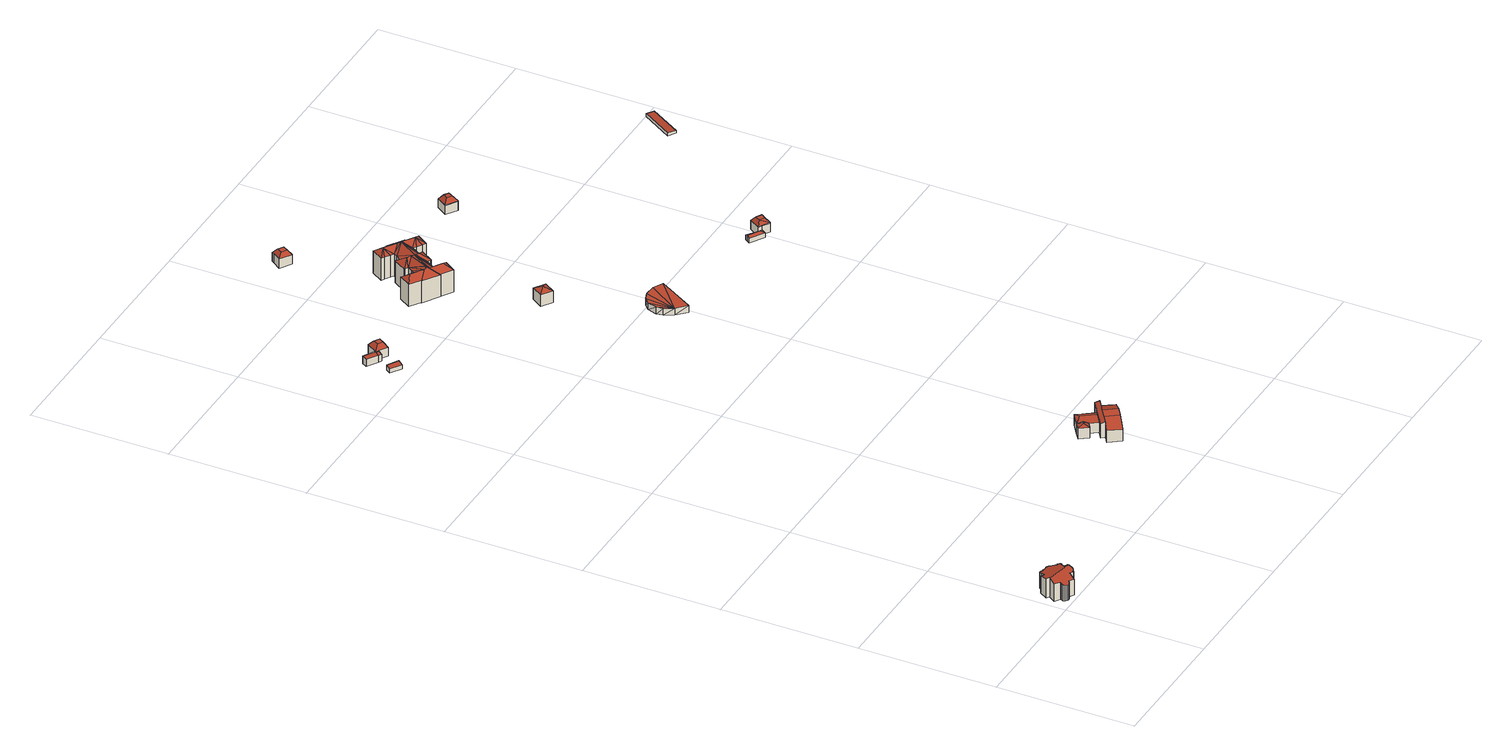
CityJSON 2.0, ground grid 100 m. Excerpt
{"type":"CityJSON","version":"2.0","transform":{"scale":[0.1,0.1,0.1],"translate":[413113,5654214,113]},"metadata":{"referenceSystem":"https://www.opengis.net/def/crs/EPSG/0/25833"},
"CityObjects":{
"building1":{"type":"Building","attributes":{"Dachtyp_tdc":"tdcFreeFormRoof","Gemeindeschluessel":14612000,"Dachneigung":15.2,"QualitaetDacherkennung":17,"Geometrietyp2DReferenz":"3000","measuredHeight":15.21,"function":"31001_9998","roofType":"5000"},"geometry":[{"type":"Solid","lod":"2","boundaries":[[[[0,1,2,3]],[[1,4,5,2]],[[4,6,7,5]],[[6,8,9,7]],[[8,10,11,9]],[[10,12,13,11]],[[12,14,15,13]],[[14,16,17,15]],[[16,18,19,17]],[[18,20,21,19]],[[20,22,23,21]],[[22,24,25,23]],[[24,26,27,25]],[[26,28,29,27]],[[28,30,31,29]],[[30,32,33,31]],[[32,34,35,33]],[[34,36,37,35]],[[36,38,39,37]],[[38,40,41,39]],[[40,42,43,41]],[[42,44,45,43]],[[44,46,47,45]],[[46,48,49,47]],[[48,50,51,49]],[[50,52,53,51]],[[52,54,55,53]],[[54,56,57,55]],[[56,58,59,57]],[[58,60,61,59]],[[60,62,63,61]],[[62,64,65,63]],[[64,66,67,65]],[[66,68,69,67]],[[68,70,71,69]],[[70,72,73,71]],[[72,74,75,73]],[[74,76,77,75]],[[76,78,79,77]],[[78,80,81,79]],[[80,82,83,81]],[[82,84,85,83]],[[84,86,87,85]],[[86,88,89,87]],[[88,90,91,89]],[[90,92,93,91]],[[92,94,95,93]],[[94,96,97,95]],[[96,98,99,97]],[[98,100,101,99]],[[100,0,3,101]],[[0,100,98,96,94,92,90,102,103,44,42,40,38,36,34,32,30,28,26,24,22,20,18,16,14,12,10,8,6,4,1]],[[78,76,74,72,70,68,66,64,62,60,58,56,54,52,50,48,46,103,102,88,86,84,82,80]],[[46,44,103]],[[90,88,102]],[[3,2,5,7,9,11,13,15,17,19,21,23,25,27,29,31,33,35,37,39,41,43,45,47,49,51,53,55,57,59,61,63,65,67,69,71,73,75,77,79,81,83,85,87,89,91,93,95,97,99,101]]]],"semantics":{"surfaces":[{"type":"WallSurface"},{"type":"RoofSurface"},{"type":"GroundSurface"}],"values":[[0,0,0,0,0,0,0,0,0,0,0,0,0,0,0,0,0,0,0,0,0,0,0,0,0,0,0,0,0,0,0,0,0,0,0,0,0,0,0,0,0,0,0,0,0,0,0,0,0,0,0,1,1,0,0,2]]}}]},
"building2":{"type":"Building","attributes":{"Dachtyp_tdc":"tdcPolyFlatRoof","Gemeindeschluessel":14612000,"Dachneigung":10.08,"QualitaetDacherkennung":72,"Geometrietyp2DReferenz":"3000","measuredHeight":4,"function":"31001_9998","roofType":"2100"},"geometry":[{"type":"Solid","lod":"2","boundaries":[[[[104,105,106,107]],[[105,108,109,106]],[[108,110,111,109]],[[110,104,107,111]],[[110,108,105,104]],[[107,106,109,111]]]],"semantics":{"surfaces":[{"type":"WallSurface"},{"type":"RoofSurface"},{"type":"GroundSurface"}],"values":[[0,0,0,0,1,2]]}}]},
"building3":{"type":"Building","attributes":{"name":"Carolaschlösschen","Gemeindeschluessel":14612000,"Geometrietyp2DReferenz":"3000","function":"31001_2081","roofType":"9999"},"children":["building3-1","building3-2","building3-3","building3-4"]},
"building3-1":{"type":"BuildingPart","attributes":{"Dachtyp_tdc":"tdcHipAndGableRoof","Dachneigung":15.47,"QualitaetDacherkennung":73,"Geometrietyp2DReferenz":"3000","measuredHeight":9.33,"roofType":"5000"},"parents":["building3"],"geometry":[{"type":"MultiSurface","lod":"2","boundaries":[[[112,113,114,115,116]],[[113,117,118,114]],[[117,119,120,121,118]],[[117,113,122]],[[112,119,123]],[[119,117,122,123]],[[115,114,118,121]],[[113,112,123,122]]],"semantics":{"surfaces":[{"type":"WallSurface"},{"type":"RoofSurface"},{"type":"GroundSurface"}],"values":[0,0,0,1,0,1,2,1]}}]},
"building3-2":{"type":"BuildingPart","attributes":{"Dachtyp_tdc":"tdcCutGableRoof","Dachneigung":19.61,"QualitaetDacherkennung":33,"Geometrietyp2DReferenz":"3000","measuredHeight":12.92,"roofType":"9999"},"parents":["building3"],"geometry":[{"type":"MultiSurface","lod":"2","boundaries":[[[124,125,126,127]],[[125,128,129,126]],[[128,130,131,129]],[[130,132,133,131]],[[132,134,135,133]],[[134,136,137,135]],[[138,139,140,141]],[[139,142,143,140]],[[142,144,145,143]],[[144,124,127,145]],[[144,142,139,138,146,147]],[[148,149,136,134,132,130,128,125,124]],[[147,148,124,144]],[[141,140,143,145,127,126,129,131,133,135,137,150,151]]],"semantics":{"surfaces":[{"type":"WallSurface"},{"type":"RoofSurface"},{"type":"GroundSurface"}],"values":[0,0,0,0,0,0,0,0,0,0,1,1,1,2]}}]},
"building3-3":{"type":"BuildingPart","attributes":{"Dachtyp_tdc":"tdcPolyFlatRoof","Dachneigung":19.36,"QualitaetDacherkennung":46,"Geometrietyp2DReferenz":"3000","measuredHeight":11.86,"roofType":"2100"},"parents":["building3"],"geometry":[{"type":"MultiSurface","lod":"2","boundaries":[[[152,153,154,137,136]],[[153,155,156,157,154]],[[158,159,160,161,162,163]],[[159,164,165,160]],[[164,166,167,165]],[[166,168,141,167]],[[168,138,141]],[[166,164,159,158,155,153,152,149,169,170,146,168]],[[151,150,137,154,157,161,160,165,167,141]]],"semantics":{"surfaces":[{"type":"WallSurface"},{"type":"RoofSurface"},{"type":"GroundSurface"}],"values":[0,0,0,0,0,0,0,1,2]}}]},
"building3-4":{"type":"BuildingPart","attributes":{"Dachtyp_tdc":"tdcHipAndGableRoof","Dachneigung":10.33,"QualitaetDacherkennung":17,"Geometrietyp2DReferenz":"3000","measuredHeight":9.04,"roofType":"5000"},"parents":["building3"],"geometry":[{"type":"MultiSurface","lod":"2","boundaries":[[[120,171,172,121]],[[171,173,174,172]],[[173,175,176,174]],[[175,162,161,176]],[[156,116,115,157]],[[177,120,178]],[[120,116,156,179,178]],[[163,180,181,177,178,179]],[[171,177,181,173]],[[173,181,180,175]],[[175,180,163,162]],[[120,177,171]],[[115,121,172,174,176,161,157]]],"semantics":{"surfaces":[{"type":"WallSurface"},{"type":"RoofSurface"},{"type":"GroundSurface"}],"values":[0,0,0,0,0,1,1,1,0,0,0,0,2]}}]},
"building4":{"type":"Building","attributes":{"Gemeindeschluessel":14612000,"Geometrietyp2DReferenz":"3000","function":"31001_9998","roofType":"9999"},"children":["building4-1","building4-2","building4-3"]},
"building4-1":{"type":"BuildingPart","attributes":{"Dachtyp_tdc":"tdcPolyFlatRoof","Dachneigung":9.6,"QualitaetDacherkennung":55,"Geometrietyp2DReferenz":"3000","measuredHeight":5.93,"roofType":"2100"},"parents":["building4"],"geometry":[{"type":"MultiSurface","lod":"2","boundaries":[[[182,183,184,185]],[[183,186,187,184]],[[188,182,185,189]],[[188,190,186,183,182]],[[185,184,187,191,189]]],"semantics":{"surfaces":[{"type":"WallSurface"},{"type":"RoofSurface"},{"type":"GroundSurface"}],"values":[0,0,0,1,2]}}]},
"building4-2":{"type":"BuildingPart","attributes":{"Dachtyp_tdc":"tdcPolyFlatRoof","Dachneigung":9.51,"QualitaetDacherkennung":40,"Geometrietyp2DReferenz":"3000","measuredHeight":5.79,"roofType":"2100"},"parents":["building4"],"geometry":[{"type":"MultiSurface","lod":"2","boundaries":[[[192,193,194,195]],[[193,188,189,194]],[[193,192,196,188]],[[189,191,195,194]]],"semantics":{"surfaces":[{"type":"WallSurface"},{"type":"RoofSurface"},{"type":"GroundSurface"}],"values":[0,0,1,2]}}]},
"building4-3":{"type":"BuildingPart","attributes":{"Dachtyp_tdc":"tdcCutTentRoof","Dachneigung":51.4,"QualitaetDacherkennung":58,"Geometrietyp2DReferenz":"3000","measuredHeight":10.12,"roofType":"9999"},"parents":["building4"],"geometry":[{"type":"MultiSurface","lod":"2","boundaries":[[[197,198,199,200]],[[198,201,192,195,199]],[[202,203,204,187,186]],[[203,197,200,204]],[[205,206,207,208]],[[198,205,208,209]],[[210,201,198,209,211]],[[206,212,210,211,207]],[[211,209,208,207]],[[210,212,202]],[[202,212,206,203]],[[203,206,205,197]],[[197,205,198]],[[200,199,195,191,187,204]]],"semantics":{"surfaces":[{"type":"WallSurface"},{"type":"RoofSurface"},{"type":"GroundSurface"}],"values":[0,0,0,0,1,1,1,1,1,0,0,0,0,2]}}]},
"building5":{"type":"Building","attributes":{"Dachtyp_tdc":"tdcTentRoof","Gemeindeschluessel":14612000,"Dachneigung":25.18,"QualitaetDacherkennung":36,"Geometrietyp2DReferenz":"3000","measuredHeight":11.09,"function":"31001_9998","roofType":"3500"},"geometry":[{"type":"Solid","lod":"2","boundaries":[[[[213,214,215,216]],[[214,217,218,215]],[[217,219,220,218]],[[219,213,216,220]],[[214,213,221]],[[217,214,221]],[[219,217,221]],[[213,219,221]],[[216,215,218,220]]]],"semantics":{"surfaces":[{"type":"WallSurface"},{"type":"RoofSurface"},{"type":"GroundSurface"}],"values":[[0,0,0,0,1,1,1,1,2]]}}]},
"building6":{"type":"Building","attributes":{"name":"Palais","Dachtyp_tdc":"tdcFreeFormRoof","Gemeindeschluessel":14612000,"Dachneigung":36.22,"QualitaetDacherkennung":36,"Geometrietyp2DReferenz":"3000","measuredHeight":22.2,"function":"31001_3031","roofType":"5000"},"geometry":[{"type":"Solid","lod":"2","boundaries":[[[[222,223,224]],[[222,225,223]],[[225,222,226]],[[226,227,225]],[[226,228,227]],[[229,228,226]],[[228,229,230]],[[228,230,231]],[[228,232,227]],[[228,233,232]],[[233,228,231]],[[234,235,236,237,238,239,240,241,242,243,244,245,246,247,248,249,250,251,252,253,254,255,256,257,258,259,260,261,262,263,264,265,266,267,268,269,270,271,272,273,274,275,276,277]],[[233,231,235,234]],[[231,230,236,235]],[[230,229,237,236]],[[229,226,238,237]],[[226,222,239,238]],[[222,224,240,239]],[[224,278,241,240]],[[278,279,242,241]],[[279,280,243,242]],[[280,281,244,243]],[[281,282,245,244]],[[283,284,249,248]],[[282,285,246,245]],[[285,286,247,246]],[[286,283,248,247]],[[284,287,250,249]],[[287,288,251,250]],[[288,289,252,251]],[[289,290,253,252]],[[290,291,254,253]],[[291,292,255,254]],[[292,293,256,255]],[[293,294,257,256]],[[294,295,258,257]],[[295,296,259,258]],[[296,297,260,259]],[[297,298,261,260]],[[298,299,262,261]],[[299,300,263,262]],[[300,301,264,263]],[[301,302,265,264]],[[302,303,266,265]],[[303,304,267,266]],[[304,305,268,267]],[[305,306,269,268]],[[306,307,270,269]],[[307,308,271,270]],[[308,309,272,271]],[[309,310,273,272]],[[310,311,274,273]],[[311,312,275,274]],[[312,313,276,275]],[[313,232,277,276]],[[232,233,234,277]],[[225,227,314]],[[314,315,316]],[[227,315,314]],[[227,317,315]],[[232,317,227]],[[232,318,317]],[[232,319,318]],[[313,319,232]],[[319,313,312]],[[319,320,321]],[[312,320,319]],[[311,320,312]],[[310,320,311]],[[310,322,320]],[[322,310,309]],[[322,309,308]],[[323,302,301]],[[317,318,305,304]],[[324,325,315,317,304,303]],[[323,324,303,302]],[[300,323,301]],[[300,324,323]],[[299,324,300]],[[324,299,325]],[[326,298,297]],[[316,298,326]],[[316,299,298]],[[316,325,299]],[[325,316,315]],[[327,328,326,297,296]],[[327,296,295]],[[329,328,327,295,294]],[[329,294,293]],[[314,316,326,328,329,293,292]],[[330,291,290]],[[331,291,330]],[[331,292,291]],[[223,292,331]],[[225,292,223]],[[292,225,314]],[[332,288,287]],[[332,289,288]],[[332,290,289]],[[333,290,332]],[[334,290,333]],[[290,334,330]],[[332,287,284]],[[333,332,284,283]],[[334,333,283,286]],[[331,330,334,286,285]],[[223,331,285,282]],[[335,336,223,282,281]],[[335,281,280]],[[335,224,336]],[[335,278,224]],[[335,279,278]],[[279,335,280]],[[224,223,336]],[[320,322,308,307]],[[321,320,307,306]],[[318,319,321,306,305]]]],"semantics":{"surfaces":[{"type":"RoofSurface"},{"type":"GroundSurface"},{"type":"WallSurface"}],"values":[[0,0,0,0,0,0,0,0,0,0,0,1,2,2,2,2,2,2,2,2,2,2,2,2,2,2,2,2,2,2,2,2,2,2,2,2,2,2,2,2,2,2,2,2,2,2,2,2,2,2,2,2,2,2,2,2,0,0,0,0,0,0,0,0,0,0,0,0,0,0,0,0,0,0,0,0,0,0,0,0,0,0,0,0,0,0,0,0,0,0,0,0,0,0,0,0,0,0,0,0,0,0,0,0,0,0,0,0,0,0,0,0,0,0,0,0,0]]}}]},
"building7":{"type":"Building","attributes":{"Erfassungsdatum_Objekt":"2020-12-18","BodenHoehe":113.44,"gemHoehe":0,"BauwerkHoehe":5.17,"Gemeindeschluessel":"14612000","Geometrietyp2DReferenz":"3000","measuredHeight":5.17,"function":"51006_1430"},"geometry":[{"type":"MultiSurface","lod":"2","boundaries":[[[337,338,339]],[[337,339,340]],[[337,340,341]],[[337,341,342]],[[337,342,343]],[[337,343,344]],[[337,344,345]],[[337,345,346]],[[337,346,347]],[[345,344,348]],[[345,348,346]],[[344,343,349]],[[344,349,348]],[[343,342,350]],[[343,350,349]],[[342,341,351]],[[342,351,350]],[[341,340,352]],[[341,352,351]],[[340,339,353]],[[340,353,352]],[[339,338,354]],[[339,354,353]],[[338,337,347]],[[338,347,354]],[[352,353,354]],[[352,354,347]],[[352,347,346]],[[352,346,348]],[[352,348,349]],[[352,349,350]],[[352,350,351]]],"semantics":{"surfaces":[{"type":"RoofSurface"},{"type":"WallSurface"},{"type":"GroundSurface"}],"values":[0,0,0,0,0,0,0,1,1,1,1,1,1,1,1,1,1,1,1,1,1,1,1,1,1,2,2,2,2,2,2,2]}}]},
"building8":{"type":"Building","attributes":{"Dachtyp_tdc":"tdcFreeFormRoof","Gemeindeschluessel":14612000,"Dachneigung":52.85,"QualitaetDacherkennung":61,"Geometrietyp2DReferenz":"3000","measuredHeight":10.35,"function":"31001_9998","roofType":"5000"},"geometry":[{"type":"Solid","lod":"2","boundaries":[[[[355,356,357,358]],[[356,359,360,357]],[[359,361,362,360]],[[361,363,364,362]],[[363,365,366,364]],[[365,355,358,366]],[[365,367,368,369,355]],[[370,359,356,355,369]],[[371,363,361,359,370]],[[367,363,371,368]],[[368,371,370,369]],[[365,363,367]],[[358,357,360,362,364,366]]]],"semantics":{"surfaces":[{"type":"WallSurface"},{"type":"RoofSurface"},{"type":"GroundSurface"}],"values":[[0,0,0,0,0,0,1,1,1,1,1,0,2]]}}]},
"building9":{"type":"Building","attributes":{"Dachtyp_tdc":"tdcCutTentRoof","Gemeindeschluessel":14612000,"Dachneigung":53.92,"QualitaetDacherkennung":53,"Geometrietyp2DReferenz":"3000","measuredHeight":10.65,"function":"31001_9998","roofType":"9999"},"geometry":[{"type":"Solid","lod":"2","boundaries":[[[[372,373,374,375]],[[373,376,377,374]],[[376,378,379,377]],[[378,380,381,379]],[[380,382,383,381]],[[382,384,385,383]],[[384,386,387,385]],[[386,388,389,387]],[[388,390,391,389]],[[390,392,393,391]],[[392,372,375,393]],[[392,394,388,386,395,396,380,378,397,398,372]],[[399,380,396,400]],[[401,399,400,402]],[[386,401,402,395]],[[402,400,396,395]],[[384,401,386]],[[382,399,401,384]],[[380,399,382]],[[372,398,373]],[[373,398,397,376]],[[376,397,378]],[[390,394,392]],[[388,394,390]],[[375,374,377,379,381,383,385,387,389,391,393]]]],"semantics":{"surfaces":[{"type":"WallSurface"},{"type":"RoofSurface"},{"type":"GroundSurface"}],"values":[[0,0,0,0,0,0,0,0,0,0,0,1,1,1,1,1,0,0,0,0,0,0,0,0,2]]}}]},
"building10":{"type":"Building","attributes":{"Dachtyp_tdc":"tdcHipAndGableRoof","Gemeindeschluessel":14612000,"Dachneigung":24.4,"QualitaetDacherkennung":52,"Geometrietyp2DReferenz":"3000","measuredHeight":4.62,"function":"31001_9998","roofType":"5000"},"geometry":[{"type":"Solid","lod":"2","boundaries":[[[[403,404,405,406]],[[404,407,408,405]],[[407,409,410,408]],[[409,411,412,410]],[[411,413,414,412]],[[413,415,416,414]],[[409,407,417]],[[407,404,403,415,413,417]],[[413,411,409,417]],[[416,406,405,408,410,412,414]],[[415,403,406,416]]]],"semantics":{"surfaces":[{"type":"WallSurface"},{"type":"RoofSurface"},{"type":"GroundSurface"}],"values":[[0,0,0,0,0,0,1,1,1,2,0]]}}]},
"building11":{"type":"Building","attributes":{"Dachtyp_tdc":"tdcFreeFormRoof","Gemeindeschluessel":14612000,"Dachneigung":50.6,"QualitaetDacherkennung":56,"Geometrietyp2DReferenz":"3000","measuredHeight":10.42,"function":"31001_9998","roofType":"5000"},"geometry":[{"type":"Solid","lod":"2","boundaries":[[[[418,419,420,406]],[[419,421,422,420]],[[421,423,424,422]],[[423,425,408,424]],[[425,426,405,408]],[[426,418,406,405]],[[427,428,419,418,426]],[[429,419,428,430]],[[431,432,433,429,430,434]],[[431,434,427]],[[435,431,427,426]],[[434,430,428,427]],[[425,435,426]],[[423,432,431,435,425]],[[419,429,433,421]],[[421,433,432,423]],[[406,420,422,424,408,405]]]],"semantics":{"surfaces":[{"type":"WallSurface"},{"type":"RoofSurface"},{"type":"GroundSurface"}],"values":[[0,0,0,0,0,0,1,1,1,1,1,1,0,0,0,0,2]]}}]},
"building12":{"type":"Building","attributes":{"Dachtyp_tdc":"tdcPolyFlatRoof","Gemeindeschluessel":14612000,"Dachneigung":3,"QualitaetDacherkennung":81,"Geometrietyp2DReferenz":"3000","measuredHeight":2.41,"function":"31001_2000","roofType":"2100"},"geometry":[{"type":"Solid","lod":"2","boundaries":[[[[436,437,438,439]],[[437,440,441,438]],[[440,442,443,441]],[[442,436,439,443]],[[442,440,437,436]],[[439,438,441,443]]]],"semantics":{"surfaces":[{"type":"WallSurface"},{"type":"RoofSurface"},{"type":"GroundSurface"}],"values":[[0,0,0,0,1,2]]}}]}
},
"vertices":[
[101,239,165],[111,243,164],[111,243,46],[101,239,46],[122,242,163],[122,242,46],[127,240,164],[127,240,46],[129,233,165],[129,233,46],[135,230,166],[135,230,46],[139,236,164],[139,236,46],[157,232,164],[157,232,46],[180,233,163],[180,233,46],[189,230,163],[189,230,46],[198,222,165],[198,222,46],[207,200,170],[207,200,46],[218,185,173],[218,185,46],[213,178,176],[213,178,46],[218,174,176],[218,174,46],[228,175,176],[228,175,46],[233,169,177],[233,169,46],[236,161,179],[236,161,46],[236,154,181],[236,154,46],[233,148,183],[233,148,46],[224,145,184],[224,145,46],[203,112,194],[203,112,46],[224,99,196],[224,99,46],[220,93,197],[220,93,46],[227,88,196],[227,88,46],[223,83,195],[223,83,46],[222,71,191],[222,71,46],[217,60,187],[217,60,46],[209,52,184],[209,52,46],[199,46,182],[199,46,46],[195,41,180],[195,41,46],[189,46,181],[189,46,46],[185,40,179],[185,40,46],[164,53,181],[164,53,46],[131,3,164],[131,3,46],[94,27,169],[94,27,46],[86,17,166],[86,17,46],[75,12,163],[75,12,46],[62,11,162],[62,11,46],[50,16,163],[50,16,46],[42,25,165],[42,25,46],[37,37,169],[37,37,46],[38,49,173],[38,49,46],[44,61,177],[44,61,46],[6,85,182],[6,85,46],[39,136,196],[39,136,46],[17,151,193],[17,151,46],[55,208,176],[55,208,46],[77,194,179],[77,194,46],[99,228,168],[99,228,46],[97,235,167],[97,235,46],[35,130,198],[220,94,198],
[475,5136,47],[497,5172,54],[497,5172,14],[475,5136,14],[576,5122,54],[576,5122,14],[553,5086,47],[553,5086,14],
[1867,775,109],[1821,742,109],[1821,742,28],[1867,775,28],[1867,775,106],[1776,805,110],[1776,805,28],[1822,837,110],[1822,837,106],[1822,837,28],[1829,792,122],[1846,804,122],
[1976,600,158],[1926,564,136],[1926,564,28],[1976,600,28],[1887,536,118],[1887,536,28],[1827,622,119],[1827,622,28],[1871,653,138],[1871,653,28],[1874,655,139],[1874,655,28],[1874,656,139],[1874,656,28],[2065,791,119],[2125,706,119],[2125,706,28],[2065,791,28],[2086,677,136],[2086,677,28],[2042,646,156],[2042,646,28],[2002,746,147],[1981,732,156],[1916,685,158],[1891,668,147],[1916,685,28],[1981,732,28],
[1874,656,147],[1856,681,136],[1856,681,28],[1907,718,136],[1907,718,106],[1907,718,28],[1994,779,136],[2001,784,136],[2001,784,28],[1994,779,28],[1994,779,106],[1994,779,111],[2062,828,136],[2062,828,28],[2080,802,147],[2080,802,28],[2065,791,147],[1916,685,147],[1981,732,147],
[1909,899,106],[1909,899,28],[1924,877,106],[1924,877,28],[1953,836,106],[1953,836,28],[1909,899,111],[1896,858,119],[1965,760,119],[1953,836,111],[1924,877,111],
[476,5310,65],[496,5344,72],[496,5344,13],[476,5310,13],[575,5295,72],[575,5295,13],[553,5261,65],[553,5261,13],[570,5287,70],[570,5287,13],
[592,5273,71],[575,5247,65],[575,5247,13],[592,5273,13],[570,5287,71],
[699,5315,77],[649,5236,77],[649,5236,13],[699,5315,13],[592,5273,77],[575,5295,77],[620,5366,77],[620,5366,13],[699,5315,81],[620,5366,81],[630,5333,112],[670,5308,112],[642,5269,114],[570,5287,77],[606,5291,114],[575,5295,78],
[1657,4693,101],[1736,4642,101],[1736,4642,13],[1657,4693,13],[1683,4560,101],[1683,4560,13],[1604,4611,101],[1604,4611,13],[1670,4626,124],
[1484,5596,179],[1575,5608,230],[1499,5620,179],[1482,5465,230],[1461,5562,179],[1477,5486,219],[1450,5503,219],[1437,5577,179],[1434,5579,179],[1374,5487,179],[1401,5470,179],[1377,5485,179],[1377,5485,8],[1374,5487,8],[1434,5579,8],[1437,5577,8],[1461,5562,8],[1484,5596,8],[1499,5620,8],[1476,5636,8],[1439,5660,8],[1416,5674,8],[1471,5759,8],[1554,5705,8],[1558,5710,8],[1675,5633,8],[1672,5628,8],[1756,5573,8],[1701,5489,8],[1677,5504,8],[1641,5528,8],[1616,5544,8],[1601,5520,8],[1577,5484,8],[1601,5468,8],[1604,5466,8],[1544,5374,8],[1541,5377,8],[1518,5392,8],[1495,5356,8],[1480,5333,8],[1503,5318,8],[1541,5293,8],[1564,5278,8],[1508,5194,8],[1424,5249,8],[1421,5244,8],[1303,5321,8],[1306,5326,8],[1224,5379,8],[1280,5465,8],[1303,5450,8],[1338,5427,8],[1363,5411,8],[1377,5433,8],[1401,5470,8],[1476,5636,179],[1439,5660,179],[1416,5674,179],[1471,5759,179],[1554,5705,179],[1672,5628,179],[1756,5573,179],[1558,5710,179],[1675,5633,179],[1701,5489,179],[1677,5504,179],[1641,5528,179],[1616,5544,179],[1601,5520,179],[1577,5484,179],[1601,5468,179],[1604,5466,179],[1544,5374,179],[1541,5377,179],[1518,5392,179],[1495,5356,179],[1480,5333,179],[1503,5318,179],[1541,5293,179],[1564,5278,179],[1508,5194,179],[1424,5249,179],[1421,5244,179],[1303,5321,179],[1306,5326,179],[1224,5379,179],[1280,5465,179],[1303,5450,179],[1338,5427,179],[1363,5411,179],[1377,5433,179],[1480,5463,230],[1404,5345,230],[1481,5463,230],[1403,5345,229],[1400,5340,229],[1379,5336,218],[1377,5341,216],[1377,5337,218],[1286,5400,216],[1526,5271,198],[1494,5263,216],[1410,5318,215],[1502,5467,219],[1543,5380,182],[1529,5450,219],[1599,5465,181],[1601,5618,218],[1578,5613,230],[1686,5559,215],[1602,5613,216],[1601,5617,218],[1482,5692,215],[1569,5636,215],
[1917,3799,56],[1986,3732,56],[2144,3995,56],[2072,4034,56],[1988,4038,56],[1934,4019,56],[1897,3982,56],[1876,3912,56],[1884,3866,56],[1884,3866,4],[1917,3799,4],[1876,3912,4],[1897,3982,4],[1934,4019,4],[1988,4038,4],[2072,4034,4],[2144,3995,4],[1986,3732,4],
[1244,6324,81],[1284,6382,79],[1284,6382,9],[1244,6324,9],[1297,6402,77],[1297,6402,9],[1327,6383,76],[1327,6383,9],[1378,6351,75],[1378,6351,9],[1325,6271,81],[1325,6271,9],[1325,6271,82],[1317,6303,112],[1276,6329,112],[1303,6367,112],[1341,6342,112],
[2372,5700,77],[2383,5692,77],[2383,5692,10],[2372,5700,10],[2388,5690,77],[2388,5690,10],[2391,5688,78],[2391,5688,10],[2414,5673,77],[2414,5673,10],[2362,5593,77],[2362,5593,10],[2282,5644,77],[2282,5644,10],[2334,5724,77],[2334,5724,10],[2360,5708,77],[2360,5708,10],[2364,5705,77],[2364,5705,10],[2367,5703,77],[2367,5703,10],[2364,5705,78],[2341,5686,117],[2372,5665,117],[2388,5690,78],[2383,5692,78],[2362,5593,84],[2353,5629,115],[2282,5644,84],[2316,5653,115],
[2966,3725,49],[2964,3722,51],[2964,3722,13],[2966,3725,13],[2991,3705,51],[2991,3705,13],[2969,3673,49],[2969,3673,13],[2867,3737,49],[2867,3737,13],[2879,3755,59],[2879,3755,13],[2892,3774,48],[2892,3774,13],[2961,3703,59],
[2966,3725,81],[3016,3802,81],[3016,3802,13],[3093,3750,81],[3093,3750,13],[3042,3672,81],[3042,3672,13],[2991,3705,81],[2964,3722,81],[2996,3731,117],[3019,3766,117],[3093,3751,86],[3059,3742,117],[3041,3673,87],[3042,3672,86],[3093,3750,85],[3034,3704,117],[2991,3705,83],
[3791,4733,33],[3737,4766,36],[3737,4766,12],[3791,4733,12],[3875,4993,36],[3875,4993,12],[3929,4960,33],[3929,4960,12]
]}
